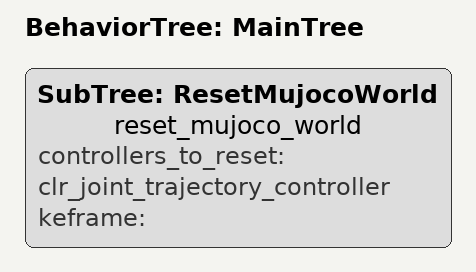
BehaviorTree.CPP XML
<root main_tree_to_execute="MainTree">
  <!--
    Editable behavior tree to reset the mujoco simulation to a previous
    state.

    TODO: We could use the controller stopper or something?
  -->

  <include file="reset_mujoco_world.xml" />

  <BehaviorTree ID="MainTree">
      <SubTree ID="ResetMujocoWorld"
        name="reset_mujoco_world"
        controllers_to_reset="clr_joint_trajectory_controller"
        keframe=""
      />

  </BehaviorTree>
</root>
